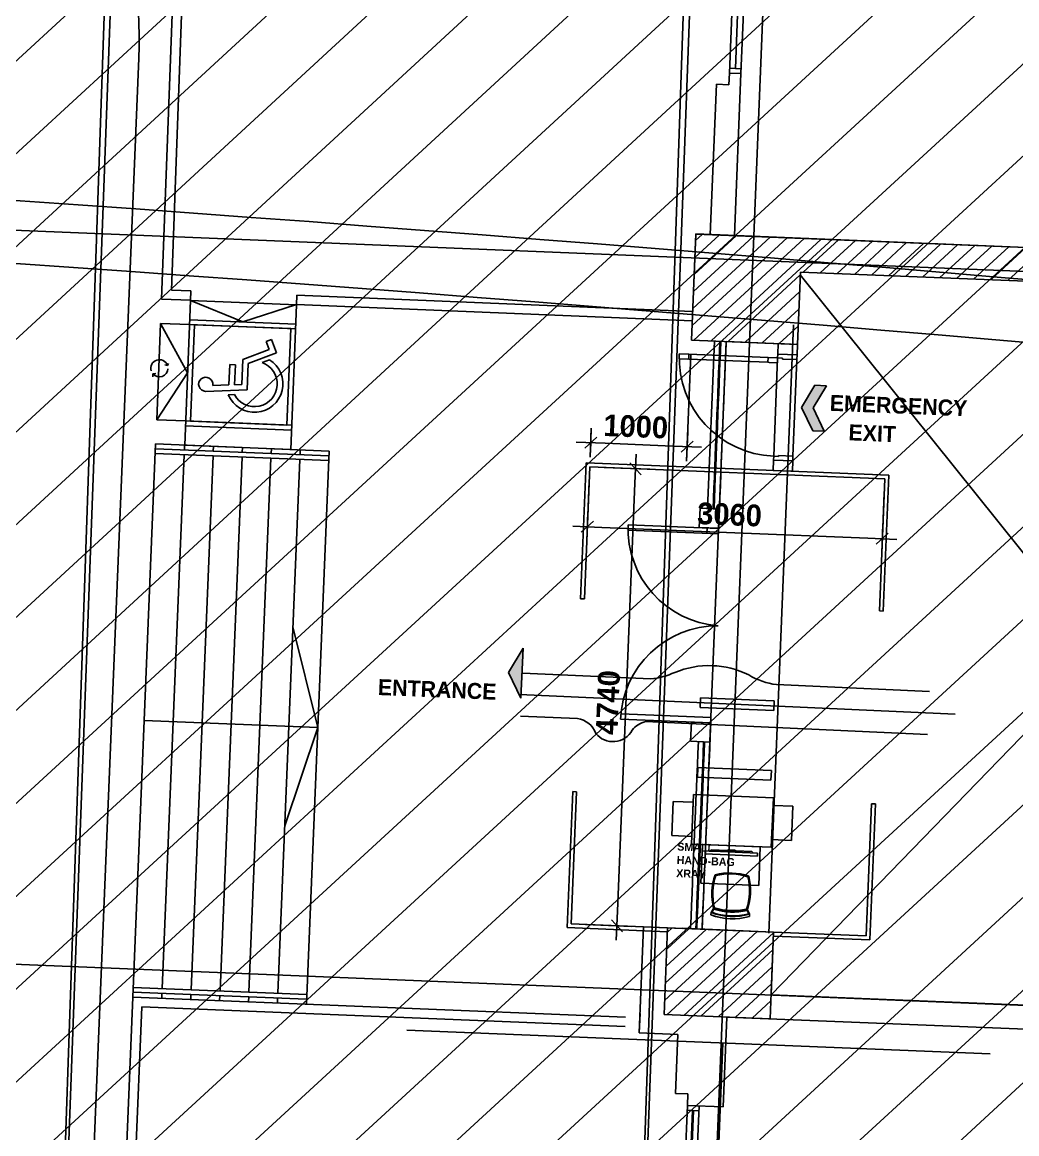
# Model space of a CAD drawing. Extents: x -678889171 to 586587, y -792238163 to 335485.
# Drawn here: x -678839670 to -678829361, y -792148058 to -792136539 of the extents above; entities that cross this region are included whole.
import ezdxf
from ezdxf.enums import TextEntityAlignment as Align

# ---------------------------------------------------------------- set-up
doc = ezdxf.new("R2010")
doc.units = 0
doc.header["$MEASUREMENT"] = 0
for name, color, linetype in [('A-FLOR-PATT', 252, 'Continuous'), ('A-SITE-PATT', 252, 'Continuous'), ('A-WALL', 252, 'Continuous')]:
    doc.layers.add(name, color=color, linetype=linetype)
doc.layers.add('BASEMENT3 LAYOUT$0$HATCH6', color=252, linetype='Continuous', lineweight=15)
doc.styles.add('Ground floor Towers$0$$Bas01-Rname$0$EN-SC', font='swissc.ttf')
doc.styles.add('Ground floor Towers$0$$Bas01-Rname$0$EN-SCL', font='swisscl.ttf')
doc.styles.add('Ground floor Towers$0$04-Ground Floor$0$V2-lower ground$0$LEVEL  FOR LICENSE LOWER GR$0$$LG- LEVEL$0$AR-SR', font='sarb.shx')
doc.styles.add('KZT', font='')
doc.styles.get('KZT').set_extended_font_data('AvantGarde LT Medium', bold=True)

# ---------------------------------------------------------------- blocks, each defined once
blk = doc.blocks.new('A$C61C61320')
at = {"layer": 'BASEMENT3 LAYOUT$0$HATCH6'}
h = blk.add_hatch(dxfattribs=at)
h.set_pattern_fill('JIS_WOOD', color=256, scale=1000, style=0)
h.set_pattern_definition([(45, (-845711.5632553247, -470537.5133829243), (-499.9999991609842, 499.9999991609843), [])])
h.paths.add_polyline_path([(-57054.4839232408, -202715.6827627594), (-61988.72938809986, -237934.2497828866), (-80426.45722685638, -233625.2072105513), (-117920.8563015934, -232159.4412755717), (-127624.8318891085, -221284.5855308848), (-127624.8318891085, -154987.425217584), (-104462.5924733605, -154589.848100547), (-93882.62928564264, -154028.8445178776), (-93529.7361727003, -176713.0896850609), (-93352.28011348587, -178273.3977080029), (-93352.28011348587, -194674.8746110406), (-91405.28890382661, -196764.3988851835), (-82930.71560722869, -197602.72102616), (-65142.08317814791, -199622.3395659931), (-55832.26724016038, -200866.3395951205)])
blk = doc.blocks.new('GR')
at = {"layer": 'A-FLOR-PATT'}
h = blk.add_hatch(color=256, dxfattribs=at)
h.dxf.hatch_style = 1
h.paths.add_polyline_path([(-29188.62623417105, 42196.56543903011), (-29313.62558291247, 42432.76035981852), (-29186.50025623594, 42667.81786152694), (-29066.07924146891, 42667.27460188921), (-29193.20456814546, 42432.21710018077), (-29068.20521940402, 42196.02217939238)])
h = blk.add_hatch(color=256, dxfattribs=at)
h.dxf.hatch_style = 1
h.paths.add_polyline_path([(-32095.29505474385, 39824.28624195298), (-32097.64700159396, 39302.94468313709), (-32235.93245587037, 39564.24461987969)])
for p, q in [((-29880, 10465.91910437518), (-29880, 94955)), ((-30559.61122419583, 23481.86807854374), (-30912.47202798455, 79958.33511458867)), ((-35986.71969953458, 43284.39855238715, 6.873978249674964e-06), (-36098.00345617422, 70700, -0.0001623600994822248)), ((-35889.88232311921, 43381.65865739912, 6.538569898191515e-08), (-36000.33647915283, 70599.99999999999, -0.0001621079189358096)), ((-36548.50514224616, 21685.56158978026), (-36809.23957705856, 63416.91728226762)), ((-30553.61623028855, 23473.78683611664), (-30702.71437130071, 63387.96104321991)), ((-36546.98304978048, 21686.85127177043), (-36702.54761552752, 63332.11348315177)), ((-30081.77899738635, 45863.725605619), (-30081.8620104915, 51863.72560504475)), ((-30201.77899737485, 45863.72394535687), (-30201.80665711753, 47862.90775848187)), ((-30141.77968915643, 45913.72477548316), (-30141.79248701016, 46838.72477539464)), ((-30201.77899736653, 45863.72252303473), (-30201.78824591493, 45743.72252291696)), ((-30081.77968916223, 45913.72560561421), (-30201.77968915062, 45913.72394535209)), ((-30081.77899687106, 45863.72394214466), (-30201.77899736653, 45863.72252303473)), ((-30081.77899687106, 45863.72394214466), (-30081.9084243749, 44184.40089637334)), ((-36325.30366704871, 45771.32245266307, -3.424262994660038e-07), (-36331.44154467418, 34502.48827965808, 4.739102113675095e-07)), ((-30331.78824638982, 45743.72098554787), (-30331.90842508076, 44184.40137173702)), ((-30201.78824591493, 45743.72252291696), (-30331.78824638982, 45743.72098554787)), ((-30482.37874932279, 43083.49161099165), (-30482.37874932279, 44184.40165784953)), ((-30482.37874932279, 44184.40165784953), (-22881.62269048138, 44184.38720535603)), ((-30482.37874932279, 43083.49161099165, 6.574195595121112e-08), (-30482.37874932279, 44182.86588224431, 6.574195595121112e-08)), ((-30482.37874932279, 44182.86588224431, 6.574195595121112e-08), (-22882.70015047496, 44182.86093818315, 6.574195595121112e-08)), ((-30482.37874932276, 44117.90394190568), (-30417.4168512458, 44182.86583998264)), ((-30482.37874932276, 43941.12724660904), (-30240.6402709533, 44182.8657249785)), ((-30482.37874932276, 43764.35055131241), (-30063.86369066077, 44182.8656099744)), ((-30482.37874932276, 43587.57385601578), (-29887.08711036819, 44182.86549497035)), ((-30482.37874932276, 43410.79716071914), (-29710.31053007569, 44182.86537996621)), ((-30482.37874932276, 43234.02046542251), (-29533.53394978316, 44182.86526496211)), ((-30456.13090845689, 43083.49161099174), (-29356.75736949057, 44182.86514995806)), ((-30279.35421316023, 43083.49161099177), (-29179.98078919807, 44182.86503495392)), ((-29353.20403587984, 43832.86509297552), (-29003.20420890555, 44182.86491994982)), ((-29176.42745409367, 43832.86497946506), (-28826.42762861299, 44182.86480494574)), ((-28999.65087230751, 43832.86486595459), (-28649.65104832046, 44182.86468994163)), ((-28822.87429052131, 43832.86475244415), (-28472.87446802799, 44182.86457493747)), ((-28646.09770873518, 43832.86463893365), (-28296.09788773538, 44182.86445993345)), ((-28469.32112694895, 43832.86452542324), (-28119.32130744285, 44182.86434492934)), ((-28292.54454516285, 43832.86441191271), (-27942.54472715038, 44182.86422992518)), ((-28115.76796337668, 43832.86429840224), (-27765.76814685776, 44182.86411492116)), ((-27938.99138159057, 43832.86418489172), (-27588.99156656524, 44182.86399991706)), ((-27762.21479980441, 43832.86407138125), (-27412.2149862728, 44182.86388491286)), ((-27585.43821801821, 43832.86395787081), (-27235.43840598027, 44182.86376990876)), ((-27408.66163623205, 43832.86384436034), (-27058.6618256876, 44182.8636549048)), ((-27231.88505444594, 43832.86373084981), (-26881.88524539518, 44182.86353990057)), ((-53765, 43935), (-6270, 43935)), ((-30102.5775178636, 43083.49161099177), (-29382.37554107656, 43803.69358777881)), ((-29382.58387629568, 43083.53086657978, 6.574195595121125e-08), (-29382.58332253668, 43832.11426800869, 6.574195595121125e-08)), ((-29382.58332253668, 43832.11426800869, 6.574195595121125e-08), (-22681.18682652246, 43833.61556824529, 6.574195595121125e-08)), ((-29382.37554107659, 43832.86511170689, 6.574195595121112e-08), (-29382.37554107659, 43083.49161099165, 6.574195595121112e-08)), ((-22882.70015047496, 43832.86093818315, 6.574195595121112e-08), (-29382.37554107659, 43832.86511170689, 6.574195595121112e-08)), ((-29382.37554107658, 43083.49161096496, -5.882550689574259e-08), (-29382.37554107658, 43832.86491812696, 3.121869154669432e-06)), ((-15980.42274750813, 43832.86491812703, 2.665143397684188e-06), (-29382.37554107659, 43832.86491812696, 2.19978351567923e-05)), ((-29382.3755390211, 36339.41372428905, 6.574195595121705e-08), (-22681.39914429236, 43832.86491812699, 1.233148928037053e-05)), ((-22881.33931797519, 36339.41372428906, 6.167835566595172e-08), (-29382.37507657001, 43803.69405215183, 6.40983312382254e-08)), ((-29925.80082256696, 43083.49161099177), (-29382.37554107656, 43626.91689248217)), ((-29749.02412727033, 43083.49161099177), (-29382.37554107656, 43450.14019718554)), ((-35686.72022208887, 43381.65865739913, 6.538569898191515e-08), (-35889.88232311921, 43381.65865739912, 6.538569898191515e-08)), ((-35686.72022208887, 43283.465622617, -2.283404044072193e-06), (-35686.72022208887, 43381.65865739913, 6.538569898234883e-08)), ((-30482.37874932279, 43381.65865739912, 6.538569898191515e-08), (-34586.72022208887, 43381.65865739912, 6.538569898191515e-08)), ((-34586.72022208887, 43283.4653194796, -2.283404044072193e-06), (-34586.72022208887, 43381.65865739913, 6.538569898234883e-08)), ((-35686.72022208887, 43284.39855238715, -2.145595579589486e-06), (-35986.71969953458, 43284.39855238715, -2.283640813469107e-06)), ((-35686.72022208887, 41783.4658056457, -2.283404044875649e-06), (-35686.72022208887, 43283.465622617, -2.283404044072193e-06)), ((-35686.72022208887, 43283.46563405769, -2.283404044072193e-06), (-34586.72022208887, 43283.4653194796, -2.283404044072193e-06)), ((-35136.72020778987, 43083.46547676863, -1.639428840365537e-06), (-35686.72022208887, 43283.465622617, -1.639428840365537e-06)), ((-34586.72022208887, 43284.39855238715, -1.639428840365537e-06), (-35136.72020778987, 43083.46547676863, -1.639428840365537e-06)), ((-30482.37874932279, 43284.39855238715, 2.491903777541243e-07), (-34586.72022208887, 43284.39855238715, -1.639428840365537e-06)), ((-34586.72022208887, 41783.46612022379, -2.283404044875648e-06), (-34586.72022208887, 43283.465622617, -2.283404044072193e-06)), ((-29572.24743197369, 43083.49161099177), (-29382.37554107656, 43273.3635018889)), ((-29431.82231680269, 36973.74461351681), (-29431.82231664204, 43284.39855236429)), ((-34586.72022208887, 43083.4653194796, -2.332962981089829e-06), (-35686.72019349087, 43083.46563405767, -2.306179250586635e-06)), ((-29382.37554107659, 43083.49161099165, 6.574195595121112e-08), (-30482.37874932279, 43083.49161099165, 6.574195595121112e-08)), ((-30482.37874932292, 43083.49161099231, 1.437983539631913e-09), (-29382.37554107659, 43083.49161096496, -5.882550689579511e-08)), ((-30123.91360688602, 43083.53086657968, 6.574195595121125e-08), (-29382.58387629568, 43083.53086657978, 6.574195595121125e-08)), ((-30123.91360688602, 36989.45297795431, 6.574195595121125e-08), (-30123.91360688602, 43083.49161291402, 6.574195595121125e-08)), ((-29582.38121638666, 43083.49161099165), (-29382.37536578657, 43083.49161099165)), ((-29582.37828787359, 42975.68596173348), (-29582.38121638666, 43083.49161099165)), ((-29395.47073667706, 43083.49161099177), (-29382.37554107656, 43096.58680659227)), ((-29382.37536578657, 43083.49161099165), (-29382.3724372735, 42975.68596173348)), ((-35986.72022208887, 42033.46571985167, -2.306179257201755e-06), (-35986.72022208887, 43033.46571985169, -2.306179257201755e-06)), ((-35986.72022208887, 43033.46571985169, -2.306179257201755e-06), (-35686.72022208888, 43033.46563405768, -2.306179257201755e-06)), ((-35686.72022208887, 42533.46567695468, -2.306179257201755e-06), (-35986.72022208887, 43033.46571985169, -2.306179257201755e-06)), ((-34586.72022208887, 43033.4653194796, -2.282204412378651e-06), (-35686.72022208888, 43033.46563405768, -2.308596324955569e-06)), ((-35635.96759158549, 43033.46563267795, -2.283404044768521e-06), (-35635.96759158549, 42033.46563405768, -2.283404044768521e-06)), ((-34635.96759296521, 43033.46563267795, -2.283404044768521e-06), (-35635.96759158549, 43033.46563267795, -2.283404044768521e-06)), ((-34635.96759296521, 42033.46563405768, -2.283404044768521e-06), (-34635.96759296521, 43033.46563267795, -2.283404044768521e-06)), ((-29382.3724372735, 42975.68596173348), (-29582.37828787359, 42975.68596173348)), ((-29382.37536578657, 42975.71131123585, 9.701954306430583e-08), (-29582.37535936053, 42975.6606122311, 9.701954306430583e-08)), ((-29582.36521955958, 42935.66061351631, 9.701954306430583e-08), (-29582.37535936053, 42975.6606122311, 9.701954306430583e-08)), ((-29382.36269103538, 42925.71131284235, 9.701954306430583e-08), (-29382.37536578657, 42975.71131123585, 9.701954306430583e-08)), ((-34831.28723503998, 42911.56327571085, -2.283404044768521e-06), (-34885.45446234145, 42888.6241967524, -2.283404044768521e-06)), ((-34885.45446234145, 42888.6241967524, -2.283404044768521e-06), (-34851.4423943803, 42807.20656100169, -2.283404044768521e-06)), ((-34831.28723503998, 42911.56327571085, -2.283404044768521e-06), (-34774.60045510474, 42775.86721612632, -2.283404044768521e-06)), ((-30502.36518999984, 42935.42739809449, 9.701954306430583e-08), (-30602.36518678682, 42935.40204859211, 9.701954306430583e-08)), ((-30602.36518678682, 42935.40204859211, 9.701954306430583e-08), (-30602.35251203564, 42885.40205019863, 9.701954306430583e-08)), ((-30602.35251203564, 42885.40205019863, 9.701954306430583e-08), (-30502.35251524866, 42885.427399701, 9.701954306430583e-08)), ((-30602.35251203564, 42885.40205019863, 9.701954306430583e-08), (-30515.35251483096, 42885.42410426569, 9.701954306430583e-08)), ((-30515.35251483096, 42885.42410426569, 9.701954306430583e-08), (-30602.35251203564, 42885.40205019863, 9.701954306430583e-08)), ((-30502.36518999984, 42935.42739809448, 9.701954306430583e-08), (-29682.36521634656, 42935.63526401394, 9.701954306430583e-08)), ((-30502.35251524866, 42885.427399701, 9.701954306430583e-08), (-30502.36518999984, 42935.42739809449, 9.701954306430583e-08)), ((-30502.35251524866, 42885.42739970099, 9.701954306430583e-08), (-29682.35254159537, 42885.63526562045, 9.701954306430583e-08)), ((-30482.37874932279, 42933.49161099165), (-30482.37874932279, 41828.952933555)), ((-29682.36521634656, 42935.63526401394, 9.701954306430583e-08), (-29582.36521955958, 42935.66061351632, 9.701954306430583e-08)), ((-29682.35254159537, 42885.63526562045, 9.701954306430583e-08), (-29682.36521634656, 42935.63526401394, 9.701954306430583e-08)), ((-29669.35254201306, 42885.63856105576, 9.701954306430583e-08), (-29682.35254159537, 42885.63526562045, 9.701954306430583e-08)), ((-29582.35254480839, 42885.66061512283, 9.701954306430583e-08), (-29669.35254201306, 42885.63856105576, 9.701954306430583e-08)), ((-29582.36521955958, 42935.66061351631, 9.701954306430583e-08), (-29532.36522116609, 42935.6732882675, 9.701954306430583e-08)), ((-29582.36521955958, 42935.66061351632, 9.701954306430583e-08), (-29582.35254480839, 42885.66061512283, 9.701954306430583e-08)), ((-29582.10665463538, 41915.66064628907, 9.701954306430583e-08), (-29582.36521955958, 42935.66061351632, 9.701954306430583e-08)), ((-29532.36522116609, 42935.6732882675, 9.701954306430583e-08), (-29532.36268621585, 42925.67328858879, 9.701954306430583e-08)), ((-29532.36268621585, 42925.67328858879, 9.701954306430583e-08), (-29382.36269103538, 42925.71131284235, 9.701954306430583e-08)), ((-29382.10919601166, 41925.71134497251, 9.701954306430583e-08), (-29382.36269103538, 42925.71131284235, 9.701954306430583e-08)), ((-34851.4423943803, 42807.20656100169, -2.283404044768521e-06), (-35121.2617099427, 42692.94177595461, -2.283404044768521e-06)), ((-34774.60045510474, 42775.86721612632, -2.283404044768521e-06), (-35062.43818061209, 42653.97188122421, -2.283404044768521e-06)), ((-35898.56229627749, 42601.00142363419, -2.348789743750436e-06), (-35887.85992480806, 42620.63533864829, -2.348789743750436e-06)), ((-35253.61465093656, 42636.40680969637, -2.283404044768521e-06), (-35253.61465093656, 42425.05645799683, -2.283404044768521e-06)), ((-35253.61465093656, 42636.40680969637, -2.283404044768521e-06), (-35194.79112160596, 42636.40680969637, -2.283404044768521e-06)), ((-35194.79112160596, 42636.40680969637, -2.283404044768521e-06), (-35194.79112160596, 42429.53981915439, -2.283404044768521e-06)), ((-35121.2617099427, 42692.94177595461, -2.283404044768521e-06), (-35121.2617099427, 42435.14402060134, -2.283404044768521e-06)), ((-35062.43818061209, 42653.97188122421, -2.283404044768521e-06), (-35062.43818061209, 42380.63324535385, -2.283404044768521e-06)), ((-34845.20298423657, 42701.85036492124, -2.283404044768521e-06), (-34919.95472200492, 42670.19402767869, -2.283404044768521e-06)), ((-29313.62558291247, 42432.76035981852), (-29186.50025623594, 42667.81786152694)), ((-29066.07924146891, 42667.27460188921), (-29193.20456814546, 42432.21710018077)), ((-29186.50025623594, 42667.81786152694), (-29066.07924146891, 42667.27460188921)), ((-36045.30070257557, 42506.56997775077, -2.348789743750436e-06), (-36016.32589741322, 42511.16989722063, -2.348789743750436e-06)), ((-36043.8106003901, 42477.74551402109, -2.348789743750436e-06), (-36045.30070257557, 42506.56997775077, -2.348789743750436e-06)), ((-35986.72022208887, 42033.46571985167, -2.306179257201755e-06), (-35686.72022208887, 42533.46567695468, -2.306179257201755e-06)), ((-35924.47382241339, 42605.92718638393, -2.348789743750436e-06), (-35898.56229627749, 42601.00142363419, -2.348789743750436e-06)), ((-35253.61465093656, 42425.05645799683, -2.283404044768521e-06), (-35421.07065975545, 42412.29343996505, -2.283404044768521e-06)), ((-35121.2617099427, 42435.14402060134, -2.283404044768521e-06), (-35194.79112160596, 42429.53981915439, -2.283404044768521e-06)), ((-29188.62623417105, 42196.56543903011), (-29313.62558291247, 42432.76035981852)), ((-29193.20456814546, 42432.21710018077), (-29068.20521940402, 42196.02217939238)), ((-35062.43818061209, 42380.63324535385, -2.283404044768521e-06), (-35494.05052265673, 42347.73698714786, -2.283404044768521e-06)), ((-35192.12674009317, 42326.63110728958, -2.283404044768521e-06), (-35255.86117441867, 42321.77345099956, -2.283404044768521e-06)), ((-29068.20521940402, 42196.02217939238), (-29188.62623417105, 42196.56543903011)), ((-31482.37508284039, 41877.88034781947), (-31482.37508284039, 42128.952933555)), ((-31482.37508284039, 42128.952933555), (-31482.37508284039, 41828.952933555)), ((-30482.37874932279, 41828.952933555), (-30482.37874932279, 42128.952933555)), ((-35686.72022208888, 42033.46563405764, -2.306179257201755e-06), (-35986.72022208887, 42033.46571985167, -2.306179257201755e-06)), ((-34586.72022208888, 42033.46531947954, -2.332962988401279e-06), (-35686.72022208888, 42033.46563405764, -2.306179257201755e-06)), ((-34586.72022208888, 41983.46531947952, -2.332962988749443e-06), (-35686.72022208887, 41983.46563405763, -2.30617925754992e-06)), ((-35635.96759158549, 42033.46563405768, -2.283404044768521e-06), (-34635.96759296521, 42033.46563405768, -2.283404044768521e-06)), ((-31332.37508284039, 41978.952933555), (-31632.37508284039, 41978.952933555)), ((-31422.37508284126, 42038.95293355522), (-31542.37508283951, 41918.95293355478)), ((-30632.37874932279, 41978.952933555), (-31332.37508284039, 41978.952933555)), ((-30632.37874932279, 41978.952933555), (-30332.37874932279, 41978.952933555)), ((-30542.37874932191, 41918.95293355478), (-30422.37874932366, 42038.95293355522)), ((-31008.23728089427, 41577.88034781947), (-31008.23728089427, 41877.88034781947)), ((-29582.10665463538, 41915.66064628907, 9.701954306430583e-08), (-29532.10665624189, 41915.67332104026, 9.701954306430583e-08)), ((-29582.10665463538, 41915.66064628907, 9.701954306430583e-08), (-29582.09651483443, 41875.66064757428, 9.701954306430583e-08)), ((-29582.10299155038, 41875.68599707665, 6.467969537620591e-08), (-29382.09004454452, 41875.68599707665, 6.467969537620591e-08)), ((-29582.09651483443, 41767.88034781897, 6.467969537620591e-08), (-29582.10299155038, 41875.68599707665, 6.467969537620591e-08)), ((-29382.09652126047, 41875.71134657902, 9.701954306430583e-08), (-29582.09651483443, 41875.66064757428, 9.701954306430583e-08)), ((-29532.10919119213, 41925.67332071895, 9.701954306430583e-08), (-29382.10919601166, 41925.71134497252, 9.701954306430583e-08)), ((-29532.10665624189, 41915.67332104026, 9.701954306430583e-08), (-29532.10919119213, 41925.67332071895, 9.701954306430583e-08)), ((-29382.10919601166, 41925.71134497252, 9.701954306430583e-08), (-29382.09652126047, 41875.71134657902, 9.701954306430583e-08)), ((-29382.09004454452, 41875.68599707665, 6.467969537620591e-08), (-29382.08356782858, 41767.88034781897, 6.467969537620591e-08)), ((-35991.22268899764, 36046.67382930052, 1.170221376298175e-08), (-35987.65339645174, 41783.6530328428, -1.807700390790682e-06)), ((-34187.68485258483, 41732.53316303067, -4.653071001720965e-06), (-35987.68450421533, 41733.65304251972, -1.807700390790685e-06)), ((-34187.65374482124, 41782.53315335374, -4.653071001720965e-06), (-35987.65339645174, 41783.65303284279, -1.807700390790685e-06)), ((-35687.6845622769, 41733.4663959382, -1.791843594139701e-06), (-35687.65345451333, 41783.46638626129, -1.807700390790682e-06)), ((-35686.72022208887, 41783.4658056457, -2.283404044072193e-06), (-34586.72022208887, 41783.46612022379, -2.283404044072193e-06)), ((-35387.68462033848, 41733.2797493567, -1.791843594139703e-06), (-35387.65351257491, 41783.27973967978, -1.807700390790682e-06)), ((-35087.68467840007, 41733.09310277519, -1.791843594139703e-06), (-35087.65357063649, 41783.09309309827, -1.807700390790685e-06)), ((-34787.68473646166, 41732.90645619368, -1.791843594139703e-06), (-34787.65362869808, 41782.90644651676, -1.807700390790685e-06)), ((-34487.68479452324, 41732.71980961217, -1.791843594139705e-06), (-34487.65368675965, 41782.71979993526, -1.807700390790687e-06)), ((-34191.22303736713, 36045.55394981145, 1.170221376298175e-08), (-34187.65374482123, 41782.53315335375, -1.807700390790687e-06)), ((-31522.37508284039, 40357.8803475011, 6.574195595121705e-08), (-31522.37508284039, 41767.88034781945, 6.574195595121705e-08)), ((-31522.37508284039, 41767.88034781945, 6.574195595121705e-08), (-28382.37508284039, 41767.88034781945, 6.574195595121705e-08)), ((-31482.37508284039, 40357.8803475011, 6.574195595121705e-08), (-31482.37508284039, 41727.88034781946, 6.574195595121705e-08)), ((-31482.37508284039, 41727.88034781946, 6.574195595121705e-08), (-28422.37508284039, 41727.88034781945, 6.574195595121705e-08)), ((-31332.3750828404, 41727.88034781947), (-30858.23728089427, 41727.88034781947)), ((-30858.23728089427, 41727.88034781947), (-31158.23728089427, 41727.88034781947)), ((-30948.23728089405, 41667.88034782035), (-31068.23728089449, 41787.8803478186)), ((-29382.08356782858, 41767.88034781897, 6.467969537620591e-08), (-29582.09651483443, 41767.88034781897, 6.467969537620591e-08)), ((-28422.37508284039, 41727.88034781945, 6.574195595121705e-08), (-28422.37508284039, 40357.88034674693, 6.574195595121705e-08)), ((-28382.37508284039, 41767.88034781945, 6.574195595121705e-08), (-28382.37508284039, 40357.88034674693, 6.574195595121705e-08)), ((-34187.71596034841, 41682.5331727076, -4.653071001720965e-06), (-35987.71561197891, 41683.65305219665, -1.807700390790685e-06)), ((-35691.16041539683, 36146.67382930052, -2.007057802600547e-08), (-35687.71567004049, 41683.46640561514, -1.775986797488726e-06)), ((-35391.16035733524, 36146.67382930052, -2.012977037523388e-08), (-35387.71572810207, 41683.27975903363, -1.775986797488726e-06)), ((-35091.16029927364, 36146.67382930052, -2.018896272446229e-08), (-35087.71578616365, 41683.09311245212, -1.775986797488726e-06)), ((-34791.16024121204, 36146.67382930052, -2.024815507369069e-08), (-34787.71584422524, 41682.9064658706, -1.775986797488726e-06)), ((-34491.16018315045, 36146.67382930052, -2.03073474229191e-08), (-34487.71590228681, 41682.7198192891, -1.775986797488729e-06)), ((-31482.37508284039, 41577.88034781947), (-31482.37508284039, 40956.80971881805)), ((-31008.23728089427, 41577.88034781947), (-31008.23728089427, 37137.88034781946)), ((-28422.37508284039, 41577.88034781945), (-28422.37508284039, 40956.80971881803)), ((-31482.37508284039, 41256.80971881805), (-31482.37508284039, 40956.80971881805)), ((-28422.37508284039, 40956.80971881803), (-28422.37508284039, 41256.80971881803)), ((-31422.37508284126, 41166.80971881827), (-31542.37508283952, 41046.80971881783)), ((-28482.37508283952, 41046.80971881781), (-28362.37508284126, 41166.80971881825)), ((-31332.37508284039, 41106.80971881805), (-31632.37508284039, 41106.80971881805)), ((-28572.37508284039, 41106.80971881803), (-31332.37508284039, 41106.80971881805)), ((-28572.37508284039, 41106.80971881803), (-28272.37508284039, 41106.80971881803)), ((-31482.37508284039, 40357.8803475011, 6.574195595121705e-08), (-31522.37508284039, 40357.8803475011, 6.574195595121705e-08)), ((-28422.37508284041, 40357.88034674692, 6.574195595121705e-08), (-28382.37508284041, 40357.88034674692, 6.574195595121705e-08)), ((-34189.43839109418, 38914.0435515826, -8.979990885138526e-07), (-34488.79634379529, 39946.10944481824, -1.225245139499744e-06)), ((-32235.93245587037, 39564.24461987969), (-32095.29505474385, 39824.28624195298)), ((-32095.29505474385, 39824.28624195298), (-32097.64700159396, 39302.94468313709)), ((-32097.64700159396, 39302.94468313709), (-32235.93245587037, 39564.24461987969)), ((-32093.32555001741, 39563.6012722368), (-30761.15326063702, 39557.59139566577)), ((-29455.93006174243, 39551.70309549205), (-27870.76708183701, 39544.55189295609)), ((-32114.93783354553, 39341.54631518792), (-27595.40056026382, 39321.15716478585)), ((-29473.75021884666, 39382.03503492998), (-30236.58695086756, 39382.03503492998)), ((-30236.58695086756, 39382.03503492998), (-30236.58695086756, 39282.03503492998)), ((-29473.75021884666, 39282.03503492998), (-30236.58695086756, 39282.03503492998)), ((-29473.75021884666, 39282.03503492998), (-29473.75021884666, 39382.03503492998)), ((-32095.32990423444, 39119.30842953238), (-31502.77312361721, 39116.635206901)), ((-30796.33769498447, 39113.44823944545), (-27872.77143605404, 39100.25905025165)), ((-35989.43804272469, 38915.16343107166, -8.979990885138503e-07), (-34189.43839109418, 38914.0435515826, -8.979990885138526e-07)), ((-34189.43839109418, 38914.04355158259, -8.979990885138526e-07), (-34490.08032226993, 37882.35095150996, -1.225245139499744e-06)), ((-30236.58695086756, 38659.40687761521), (-30236.58695086756, 38559.4068776152)), ((-30236.58695086756, 38659.40687761521), (-29473.75021884666, 38659.40687761521)), ((-29473.75021884665, 38559.40687761521), (-29473.75021884666, 38659.40687761521)), ((-30236.58695086756, 38559.4068776152), (-29473.75021884665, 38559.40687761521)), ((-31522.37508284042, 36947.88034781945, 6.574195595121705e-08), (-31522.37508284042, 38357.88034813828, 6.574195595121705e-08)), ((-31482.37508284042, 38357.88034813826, 6.574195595121709e-08), (-31522.37508284042, 38357.88034813828, 6.574195595121709e-08)), ((-31482.37508284042, 36987.88034781945, 6.574195595121705e-08), (-31482.37508284042, 38357.88034813826, 6.574195595121705e-08)), ((-30270.81826573418, 37865.44754997887), (-30270.81826573418, 38379.50014061421)), ((-30270.81826573418, 38379.50014061421), (-29441.92425110319, 38379.50014061422)), ((-29441.92425110319, 38379.50014061422), (-29441.92425110319, 37865.44754997888)), ((-28422.37508284042, 38357.87731879755, 6.574195595121705e-08), (-28422.37508284042, 36987.88034781945, 6.574195595121705e-08)), ((-28422.37508284042, 38357.87731879755, 6.574195595121705e-08), (-28382.37508284042, 38357.87731879754, 6.574195595121705e-08)), ((-28382.37508284042, 38357.87731879755, 6.574195595121705e-08), (-28382.37508284042, 36947.88034781945, 6.574195595121705e-08)), ((-30270.81826573419, 38299.82316146601), (-30476.22887593641, 38299.82316146601)), ((-30476.22887593641, 38299.82316146601), (-30476.22887593641, 37945.12452912705)), ((-30270.81826573418, 37945.12452912705), (-30270.81826573419, 38299.82316146601)), ((-29441.92425110319, 37945.12452912706), (-29441.92425110319, 38299.82316146602)), ((-29441.92425110319, 38299.82316146602), (-29236.51364090096, 38299.82316146602)), ((-29236.51364090096, 38299.82316146602), (-29236.51364090096, 37945.12452912706)), ((-30476.22887593641, 37945.12452912705), (-30270.81826573418, 37945.12452912705)), ((-29236.51364090096, 37945.12452912706), (-29441.92425110319, 37945.12452912706)), ((-29441.92425110319, 37865.44754997888), (-30270.81826573418, 37865.44754997887)), ((-30156.37125841868, 37865.44754997886), (-29556.37125841868, 37865.44754997888)), ((-30156.37125841868, 37465.44754997888), (-30156.37125841868, 37865.44754997886)), ((-30122.67013535183, 37768.46991482384), (-30122.67013535183, 37799.96991482383)), ((-30122.67013535183, 37799.96991482383), (-29582.67013535183, 37799.96991482382)), ((-30064.17013535182, 37813.46991482384), (-30077.67013535183, 37799.96991482384)), ((-29641.17013535183, 37813.46991482384), (-30064.17013535182, 37813.46991482384)), ((-29885.85744467332, 37822.01991482384), (-29819.48282603033, 37822.01991482384)), ((-29627.67013535183, 37799.96991482384), (-29641.17013535183, 37813.46991482384)), ((-29582.67013535183, 37799.96991482382), (-29582.67013535183, 37768.46991482384)), ((-29556.37125841868, 37865.44754997888), (-29556.37125841868, 37465.44754997888)), ((-29582.67013535183, 37768.46991482384), (-30122.67013535183, 37768.46991482384)), ((-29556.37125841868, 37465.44754997888), (-30156.37125841868, 37465.44754997888)), ((-30013.26002353253, 37207.48969349245), (-30038.26002353253, 37165.3537293761)), ((-29638.26002353253, 37165.3537293761), (-29663.26002353253, 37207.48969349245)), ((-31008.23728089427, 37137.88034781946), (-31008.23728089427, 36837.88034781946)), ((-30038.26002353253, 37165.3537293761), (-30038.26002353253, 37140.3537293761)), ((-30010.9318882316, 37201.61476651382), (-30030.79219439323, 37168.14144060316)), ((-29645.72785267183, 37168.14144060316), (-29665.58815883347, 37201.61476651383)), ((-29638.26002353253, 37140.3537293761), (-29638.26002353253, 37165.3537293761)), ((-30482.37508284039, 36987.88034781943, 6.574195595121705e-08), (-31482.37508284042, 36987.88034781945, 6.574195595121705e-08)), ((-31332.37508284044, 36987.88034781946), (-30858.23728089427, 36987.88034781946)), ((-31158.23728089427, 36987.88034781946), (-30858.23728089427, 36987.88034781946)), ((-31068.23728089449, 37047.88034781859), (-30948.23728089405, 36927.88034782033)), ((-30331.82196240636, 36987.88034781941, 6.574195595121705e-08), (-30731.82198454012, 36987.88034781942, 6.574195595121705e-08)), ((-30731.82198454012, 36987.88034781942, 6.574195595121705e-08), (-30731.82198454013, 35889.41372428855, 6.574195595121705e-08)), ((-30482.37508284039, 36987.88034781942, 6.574195595121705e-08), (-30482.37508284039, 36088.54318409564, 6.574195595121705e-08)), ((-29382.37554107659, 36987.88034781942, 6.574195595121705e-08), (-30482.37508284039, 36987.88034781942, 6.574195595121705e-08)), ((-30482.3750828403, 36942.86044575184, 6.167835566595784e-08), (-30437.35518077278, 36987.88034781936, 6.167835566595784e-08)), ((-30482.3750828403, 36766.0837504552, 6.167835566595784e-08), (-30260.57848547614, 36987.88034781936, 6.167835566595784e-08)), ((-30482.3750828403, 36589.30705515857, 6.167835566595784e-08), (-30083.80179017951, 36987.88034781936, 6.167835566595784e-08)), ((-30482.3750828403, 36412.53035986194, 6.167835566595784e-08), (-29907.02509488285, 36987.88034781939, 6.167835566595784e-08)), ((-30482.3750828403, 36235.7536645653, 6.167835566595784e-08), (-29730.24839958621, 36987.88034781939, 6.167835566595784e-08)), ((-30452.80886801338, 36088.54318409559, 6.167835566595784e-08), (-29553.47170428958, 36987.88034781939, 6.167835566595784e-08)), ((-29382.37554107659, 36987.88034781942, 6.574195595121705e-08), (-30331.82196240627, 36988.99387846065, 6.574195595121705e-08)), ((-30331.82196240627, 36988.99387846065, 6.574195595121705e-08), (-30331.82196240636, 36987.88034781941, 6.574195595121705e-08)), ((-30276.03217271675, 36088.54318409559, 6.167835566595784e-08), (-29382.37554107647, 36982.19981573586, 6.167835566595784e-08)), ((-29382.58387629568, 36988.54318601801, 6.574195595121125e-08), (-30123.91360688602, 36989.45297795431, 6.574195595121125e-08)), ((-29382.3755390211, 36339.41372428906, 6.574195595121125e-08), (-29382.58387629568, 36988.54318601801, 6.574195595121125e-08)), ((-29382.37554107659, 36338.99387846067, 6.574195595121705e-08), (-29382.37554107659, 36988.99387846072, 6.574195595121705e-08)), ((-29382.37554107659, 36088.54318409564, 6.574195595121705e-08), (-29382.37554107659, 36987.88034781942, 6.574195595121705e-08)), ((-28422.37508284042, 36987.88034781945, 6.574195595121705e-08), (-29382.37554107659, 36987.88034781945, 6.574195595121705e-08)), ((-30482.37508284039, 36947.88034781945, 6.574195595121705e-08), (-31522.37508284042, 36947.88034781945, 6.574195595121705e-08)), ((-28382.37508284042, 36947.88034781945, 6.574195595121705e-08), (-29382.37554107659, 36947.88034781945, 6.574195595121705e-08)), ((-30099.25547742005, 36088.54318409564, 6.167835566595784e-08), (-29382.3755410765, 36805.4231204392, 6.167835566595784e-08)), ((-29922.47878212342, 36088.54318409564, 6.167835566595784e-08), (-29382.37554107653, 36628.64642514254, 6.167835566595784e-08)), ((-29745.70208682679, 36088.54318409564, 6.167835566595784e-08), (-29382.37554107653, 36451.8697298459, 6.167835566595784e-08)), ((-53845, 36335), (-6270, 36335)), ((-29382.37554107659, 36339.41372428865, 6.167832346364687e-08), (-22882.67439752465, 36339.41372428762, 6.167832346364687e-08)), ((-22881.33931797514, 36339.41372428906, 6.574195595121125e-08), (-29382.3755390211, 36339.41372428906, 6.574195595121125e-08)), ((-29568.92539153015, 36088.54318409564, 6.167835566595784e-08), (-29382.37554107653, 36275.09303454927, 6.167835566595784e-08)), ((-34191.16012508886, 36146.67382930052, 6.574195595121705e-08), (-35991.22268899764, 36146.67382930052, 6.574195595121705e-08)), ((-34191.19123285846, 36096.67382930052, 6.574195595121705e-08), (-35991.22268899764, 36096.67382930052, 6.574195595121705e-08)), ((-35691.22274705922, 36046.48718271901, 1.170221376298175e-08), (-35691.19152316643, 36096.67382930051, -4.213778306123758e-09)), ((-35391.2228051208, 36046.3005361375, 1.170221376298175e-08), (-35391.19146510484, 36096.67382930051, -4.272970655352162e-09)), ((-35091.22286318238, 36046.11388955599, 1.170221376298175e-08), (-35091.19140704324, 36096.67382930051, -4.33216300458057e-09)), ((-34791.22292124396, 36045.92724297447, 1.170221376298175e-08), (-34791.19134898165, 36096.67382930051, -4.391355353808977e-09)), ((-34491.22297930554, 36045.74059639296, 1.170221376298175e-08), (-34491.19129092005, 36096.67382930051, -4.450547703037382e-09)), ((-30731.82198454015, 35889.41372428855), (-30731.82198454012, 36089.40576854536)), ((-30482.37508284039, 36088.54318409564, 6.574195595121705e-08), (-29382.37554107659, 36088.54318409564, 6.574195595121705e-08)), ((-22883.79875133681, 36089.41372428756, 6.167832346364687e-08), (-29831.821962407, 36089.41372428762, 6.167832346364687e-08)), ((-29831.821962407, 35156.61303969781, 6.574195595121705e-08), (-29831.821962407, 36089.41372428851, 6.574195595121705e-08)), ((-29392.14869623346, 36088.54318409562, 6.167835566595784e-08), (-29382.37554107647, 36098.3163392526, 6.167835566595784e-08)), ((-35994.58758800686, 23497.29622111306, 1.253864319389327e-09), (-35991.22268899764, 36046.67382930052, 1.170221376298175e-08)), ((-30881.8225115709, 36046.67382930052, 6.574195595121705e-08), (-35991.22268899764, 36046.67382930052, 6.574195595121705e-08)), ((-35897.32748651918, 23497.27003817585, 1.2414348670915e-09), (-35893.98876339955, 35949.41372428855, 1.150573763810565e-08)), ((-30881.8225115709, 35949.41372428855, 6.574195595121705e-08), (-35893.98876339955, 35949.41372428855, 6.574195595121705e-08)), ((-30331.82184464388, 35889.41372428855, 6.574195595121705e-08), (-30731.82198454015, 35889.41372428855)), ((-30331.82184464388, 35889.41372428855, 6.574195595121705e-08), (-30731.82198454015, 35889.41372428855)), ((-30331.821962407, 35276.61303969781), (-30331.821962407, 35889.41372428855, 2.698733766189061e-08)), ((-33138.71673234511, 35817.74193982442), (-27086.99433135247, 35817.74193981351)), ((-29862.69118741713, 35817.74193981852), (-29862.69118743244, 27317.74193981852)), ((-30201.82136472152, 35276.61303969781), (-30331.821962407, 35276.61303969781)), ((-30201.82136472152, 35156.61303969781), (-30201.82136472152, 35276.61303969781)), ((-29831.821962407, 35156.61303969781), (-30201.82136472152, 35156.61303969781)), ((-30201.82136472152, 29156.61303969781), (-30201.82136472152, 35156.61303969781)), ((-30081.82136472152, 29156.61303969781), (-30081.82136472152, 35156.61303969781)), ((-30081.82136472152, 35106.61303969781), (-30201.82136472152, 35106.61303969781)), ((-30147.82136472152, 34267.22280743796, 3.287099163579461e-08), (-30147.82136472152, 35106.61303969781, 3.287099163471106e-08)), ((-30135.82136472152, 34267.22280743796, 3.287099163579461e-08), (-30135.82136472152, 35106.61303969781, 3.287099163471106e-08))]:
    blk.add_line(p, q, dxfattribs=at)
at = {"layer": 'A-FLOR-PATT', "extrusion": (1.226014727915072e-08, -3.929107909626881e-20, 1)}
for p, q in [((-30243.70526961145, 43083.49161098637, 3.496355170462892e-06), (-30244.08944313884, 41346.04125032694, 2.245852127820436e-05)), ((-30322.45550320606, 41345.88375163304, 2.34193007163179e-05), (-30122.45590712718, 41346.28570721515, 2.096727621262015e-05)), ((-30322.05354762397, 41145.88415555417, 2.341437268167396e-05), (-30322.45550320606, 41345.88375163304, 2.34193007163179e-05)), ((-30122.45590712718, 41346.28570721515, 2.096727621262015e-05), (-30122.05395154509, 41146.28611113627, 2.096234817797633e-05)), ((-31060.23305957059, 41143.29184847541, 3.246807971464312e-05), (-30122.05086258081, 41144.61091841382, 2.096582221002291e-05)), ((-30122.05395154509, 41146.28611113627, 2.096234817797633e-05), (-30322.05354762397, 41145.88415555417, 2.341437268167396e-05)), ((-30241.77299536199, 41144.44259091107, 2.243012128728799e-05), (-30241.65280775847, 41088.44270454285, 2.242864776956435e-05)), ((-31059.75778683431, 41087.29246135146, 3.246228518026638e-05), (-30121.95028922222, 41088.61100446824, 2.096462154743674e-05)), ((-31053.99388392786, 39183.29868340556, 3.239155409977725e-05), (-30121.79677783516, 39184.6093383969, 2.096267472672602e-05)), ((-30121.71804276241, 39128.60939374708, 2.095822988674611e-05), (-30121.79677783516, 39184.6093383969, 2.096267472672613e-05)), ((-31057.01713443843, 39127.294377411, 3.242865199653038e-05), (-30121.71804276241, 39128.60939374708, 2.096174180487113e-05)), ((-30321.71776067273, 39128.94530253799, 2.341025588411784e-05), (-30322.05366946472, 38928.94558462498, 2.341437417537203e-05)), ((-30121.71804275975, 39128.60939374603, 2.095822988671601e-05), (-30321.71776067273, 39128.94530253799, 2.341025588411784e-05)), ((-30122.05395155161, 38928.60967583302, 2.096234817796879e-05), (-30121.71804275975, 39128.60939374603, 2.095822988671601e-05)), ((-30322.05366946472, 38928.94558462498, 2.341437417537203e-05), (-30122.05395155161, 38928.60967583302, 2.096234817796879e-05))]:
    blk.add_line(p, q, dxfattribs=at)
at = {"layer": 'A-FLOR-PATT', "extrusion": (0, 0, -1)}
for p, q in [((-29556.37125841868, 37865.44754997888), (-30156.37125841868, 37865.44754997888)), ((-30156.37125841868, 37865.44754997888), (-30156.37125841867, 37465.44754997888)), ((-29556.37125841867, 37465.44754997888), (-29556.37125841868, 37865.44754997888)), ((-30013.26002353251, 37557.48969349245), (-30024.15612733596, 37514.51601798026)), ((-29970.28634802031, 37568.38579729591), (-30013.26002353251, 37557.48969349245)), ((-30013.26002353251, 37557.48969349245), (-30013.26002353251, 37557.48969349245)), ((-29926.64837118083, 37576.20812703068), (-29970.28634802031, 37568.38579729591)), ((-29882.56566108918, 37580.91732400035), (-29926.64837118083, 37576.20812703068)), ((-29838.2600235325, 37582.48969349245), (-29882.56566108918, 37580.91732400035)), ((-29793.95438597583, 37580.91732400035), (-29838.2600235325, 37582.48969349245)), ((-29749.87167588418, 37576.20812703068), (-29793.95438597583, 37580.91732400035)), ((-29706.2336990447, 37568.38579729591), (-29749.87167588418, 37576.20812703068)), ((-29663.2600235325, 37557.48969349245), (-29706.2336990447, 37568.38579729591)), ((-29652.36391972905, 37514.51601798026), (-29663.2600235325, 37557.48969349245)), ((-30156.37125841867, 37465.44754997888), (-29556.37125841867, 37465.44754997888)), ((-30031.97845707073, 37470.87804114076), (-30036.6876540404, 37426.79533104913)), ((-30024.15612733596, 37514.51601798026), (-30031.97845707073, 37470.87804114076)), ((-29644.54158999427, 37470.87804114077), (-29652.36391972905, 37514.51601798026)), ((-29639.8323930246, 37426.79533104913), (-29644.54158999427, 37470.87804114077)), ((-29556.37125841867, 37465.44754997888), (-29556.37125841867, 37465.44754997888)), ((-30036.6876540404, 37426.79533104913), (-30038.2600235325, 37382.48969349245)), ((-30038.2600235325, 37382.48969349245), (-30036.6876540404, 37338.18405593577)), ((-30036.6876540404, 37338.18405593577), (-30031.97845707073, 37294.10134584413)), ((-29644.54158999428, 37294.10134584413), (-29639.8323930246, 37338.18405593578)), ((-29638.26002353251, 37382.48969349245), (-29639.8323930246, 37426.79533104913)), ((-29639.8323930246, 37338.18405593578), (-29638.26002353251, 37382.48969349245)), ((-30013.2600235325, 37207.48969349245), (-30038.2600235325, 37165.3537293761)), ((-30031.97845707073, 37294.10134584413), (-30024.15612733595, 37250.46336900465)), ((-30024.15612733595, 37250.46336900465), (-30013.2600235325, 37207.48969349245)), ((-29663.26002353251, 37207.48969349245), (-29652.36391972905, 37250.46336900465)), ((-29638.26002353251, 37165.3537293761), (-29663.26002353251, 37207.48969349245)), ((-29652.36391972905, 37250.46336900465), (-29644.54158999428, 37294.10134584413)), ((-30038.2600235325, 37165.3537293761), (-30038.2600235325, 37140.3537293761)), ((-30038.2600235325, 37140.3537293761), (-29989.43150503931, 37126.04745949234)), ((-29989.43150503931, 37126.04745949234), (-29939.60108734003, 37115.76042648272)), ((-29939.60108734003, 37115.76042648272), (-29889.09902489425, 37109.56080835343)), ((-29889.09902489425, 37109.56080835343), (-29838.2600235325, 37107.48969349245)), ((-29838.2600235325, 37107.48969349245), (-29787.42102217077, 37109.56080835343)), ((-29787.42102217077, 37109.56080835343), (-29736.91895972498, 37115.76042648272)), ((-29736.91895972498, 37115.76042648272), (-29687.0885420257, 37126.04745949234)), ((-29687.0885420257, 37126.04745949234), (-29638.26002353251, 37140.3537293761)), ((-29638.26002353251, 37140.3537293761), (-29638.26002353251, 37165.3537293761))]:
    blk.add_line(p, q, dxfattribs=at)
at = {"layer": 'A-FLOR-PATT'}
for centre, radius, start, end in [((-41325.30292536565, 45774.04583851682, 3.071947465989126e-06), 5000, 359.9687922953757, 43.18985833330521), ((-55663.02808184421, -578856.4866396398), 623364.7764122983, 74.61102897088065, 88.715678869106), ((-55662.04957572921, -578844.685925062), 622702.9587305912, 74.61095202551606, 88.71574447441284), ((-29582.36521955958, 42935.66061351632, 9.701954306430583e-08), 1019.999999999704, 180.014524195238, 270.014524195238), ((-35981.00374717441, 42567.88319929172, -2.306179257201755e-06), 88.84486259535849, 21.88622193658432, 199.2132213169648), ((-34988.90876894884, 42445.2303393719, -2.283404044768521e-06), 294.1176466530219, 204.8190209109268, 60.75141665048956), ((-34988.90876894884, 42445.2303393719, -2.283404044768521e-06), 235.2941173224175, 210.2680930699505, 72.95907474222206), ((-35981.00374717441, 42567.88319929172, -2.306179257201755e-06), 88.84486259535849, 223.6392566381444, 358.7864255390905), ((-35494.05052265673, 42421.26639881112, -2.283404044768521e-06), 73.52941166325547, 352.9905964990599, 270), ((-30896.89574296778, 40420.74955226507), 873.7665734126156, 278.9372845216483, 295.9575846040187), ((-30126.15307889645, 38800.15382960006), 920.8444105170379, 65.80828672701448, 114.9399036945892), ((-29386.75532424311, 40310.0194252918), 761.4649042136267, 241.6108834385192, 264.7878197569507), ((-31527.33798393318, 38879.21120827326), 238.6914063948008, 22.40276974487697, 84.09296183613662), ((-30732.59325497427, 38874.71516804937), 247.0968089846934, 104.949853438669, 144.0592428039901), ((-31135.99437910472, 39118.2514849257), 225.9475485327917, 220.9450724213652, 334.1538464874914), ((-29852.67013535182, 37768.46991482384), 63.0000000000033, 121.7883306170644, 134.4153085972055), ((-29852.67013535183, 37768.46991482384), 63.00000000000356, 45.5846914027945, 58.21166938293563), ((-29413.26002353246, 37382.48969349247), 625.0000000000692, 163.7397952916913, 196.2602047083114), ((-29838.26002353253, 36957.48969349243), 625.000000000029, 73.73979529168848, 106.2602047083115), ((-29838.26002353253, 36957.48969349245), 615.0000000000002, 74.25195604004506, 105.748043959955), ((-30263.2600235326, 37382.48969349247), 625.0000000000704, 343.7397952916886, 16.26020470830871), ((-29413.26002353245, 37382.4896934924), 615.0000000000886, 164.2519560400413, 195.7480439599466), ((-30263.2600235326, 37382.4896934924), 615.00000000008, 344.2519560400538, 15.74804395995883), ((-29838.26002353253, 37807.48969349247), 625.0000000000122, 253.7397952917381, 286.2602047082619), ((-29838.26002353254, 37807.48969349246), 615.000000000007, 254.2519560400431, 285.7480439599597), ((-29838.26002353253, 37757.48969349248), 625.0000000000174, 251.3370751150659, 288.6629248849341), ((-29838.26002353253, 37732.48969349248), 625.0000000000209, 251.3370751150582, 288.6629248849418), ((-29838.26002353253, 37757.48969349248), 620.0000000000185, 251.9084791995961, 288.0915208004039), ((-29838.26002353255, 37807.48969349248), 630.0000000000321, 254.0926658075631, 285.9073341924397)]:
    blk.add_arc(centre, radius, start, end, dxfattribs=at)
at = {"layer": 'A-FLOR-PATT', "extrusion": (1.226014727915072e-08, -3.929107909626881e-20, 1)}
for centre, radius, start, end in [((-3068289.7033708, 41791.81388425203, -0.0003732987605989044), 3038102.279886262, 359.9915952900292, 0.02435983967770191), ((-3068616.179075098, 41792.15330387592, -0.0003732987605989044), 3038438.75561374, 359.9915901990703, 0.02435074164703641), ((-2425808.800564394, 41391.69621932027, -0.0003732987605988905), 2395686.869447244, 359.9927513466646, 0.04046135788231289), ((-30052.23405587283, 41144.70907976852, -0.000348334952122052), 1007.999999999848, 180.080556942637, 268.1623467999237), ((-30049.39959325449, 39128.71107237356, -0.0003483349521220531), 1007.999999999848, 91.99876708749694, 180.080556942637), ((-2590762.666636646, 41004.62561092444, -0.0003483384696200756), 2560641.635811721, 359.9101573661397, 359.9580230910138), ((-3576166.623891628, 42128.00848967185, -0.0003483384696200617), 3545926.106767091, 359.9169695341841, 359.9483067246957), ((-3527601.052699174, 41603.58237890244, -0.0003483384696200617), 3497415.021873579, 359.9244091806294, 359.9561795197204), ((-3527572.847252936, 41603.57688025584, -0.0003483384696200548), 3497396.81642734, 359.9244088775561, 359.9561791065905)]:
    blk.add_arc(centre, radius, start, end, dxfattribs=at)
at = {"layer": 'A-FLOR-PATT', "style": 'KZT'}
for s, height, p in [('EMERGENCY ', 165.4571377264801, (-29022.71179420408, 42409.94397067744)), ('1000', 225, (-31357.37691608159, 42053.952933555)), ('EXIT', 165.4571377264801, (-28816.54999334645, 42112.31743881432)), ('ENTRANCE', 165.4571377264801, (-33582.95838737674, 39276.68082452938)), ('SMALL', 82.72856886324007, (-30415.86513777918, 37792.23707219166)), ('HAND-BAG', 82.72856886324007, (-30415.86513777918, 37654.35612408626)), ('XRAY', 82.72856886324007, (-30415.86513777918, 37516.47517598086))]:
    blk.add_text(s, height=height, dxfattribs=at).set_placement(p)
for s, rotation, p in [('3060', 359.9999999999997, (-30348.80365426896, 41181.80971881804)), ('4740', 90, (-31083.23728089425, 38961.4517763909))]:
    blk.add_text(s, height=225, rotation=rotation, dxfattribs=at).set_placement(p)
at = {"layer": 'A-FLOR-PATT', "style": 'Ground floor Towers$0$04-Ground Floor$0$V2-lower ground$0$LEVEL  FOR LICENSE LOWER GR$0$$LG- LEVEL$0$AR-SR', "flags": 12}
for tag, p in [('L', (30296.07288644527, 72859.53473235783)), ('P', (30237.50458115668, 72203.99769414036))]:
    blk.add_attdef(tag, text='', height=500, dxfattribs=at).set_placement(p, align=Align.RIGHT)
at = {"layer": 'A-FLOR-PATT'}
for tag, p, height, style in [('N', (85492.25876324323, 56633.4995742733), 250, 'Ground floor Towers$0$$Bas01-Rname$0$EN-SC'), ('N', (89389.48149106537, 56633.4995742733), 250, 'Ground floor Towers$0$$Bas01-Rname$0$EN-SC'), ('N', (94597.61363499537, 56633.4995742733), 250, 'Ground floor Towers$0$$Bas01-Rname$0$EN-SC'), ('AN', (85922.66280553787, 56313.08159666645), 200, 'Ground floor Towers$0$$Bas01-Rname$0$EN-SCL'), ('AN', (89819.88553336001, 56313.08159666645), 200, 'Ground floor Towers$0$$Bas01-Rname$0$EN-SCL'), ('AN', (95028.01767729002, 56313.08159666645), 200, 'Ground floor Towers$0$$Bas01-Rname$0$EN-SCL'), ('SN', (85299.47460008037, 56025.08594095582), 200, 'Ground floor Towers$0$$Bas01-Rname$0$EN-SCL'), ('SN', (89196.69732790251, 56025.08594095582), 200, 'Ground floor Towers$0$$Bas01-Rname$0$EN-SCL'), ('SN', (94404.82947183252, 56025.08594095582), 200, 'Ground floor Towers$0$$Bas01-Rname$0$EN-SCL'), ('F', (85927.04975899268, 56008.67972904726), 200, 'Ground floor Towers$0$$Bas01-Rname$0$EN-SCL'), ('F', (89824.27248681482, 56008.67972904726), 200, 'Ground floor Towers$0$$Bas01-Rname$0$EN-SCL'), ('F', (95032.40463074483, 56008.67972904726), 200, 'Ground floor Towers$0$$Bas01-Rname$0$EN-SCL')]:
    blk.add_attdef(tag, p, '', height=height, dxfattribs=dict(at, style=style))
at = {"layer": 'A-FLOR-PATT', "style": 'Ground floor Towers$0$$Bas01-Rname$0$EN-SCL', "width": 0.8}
for p in [(85305.16036184286, 56295.1433535593), (89202.383089665, 56295.1433535593), (94410.51523359501, 56295.1433535593)]:
    blk.add_attdef('FN', p, '', height=250, dxfattribs=at)

msp = doc.modelspace()

# ---------------------------------------------------------------- block references
at = {"layer": 'A-SITE-PATT', "rotation": 357.6731745000001}
msp.add_blockref('A$C61C61320', (-678706236.4347705, -791940527.995869, -212772), dxfattribs=at)

# ---------------------------------------------------------------- next in the draw order: block references
at = {"layer": 'A-WALL', "rotation": 357.6731745000001}
msp.add_blockref('GR', (-678804025.0995113, -792184118.4910543, -212772), dxfattribs=at)

doc.saveas('drawing.dxf')
